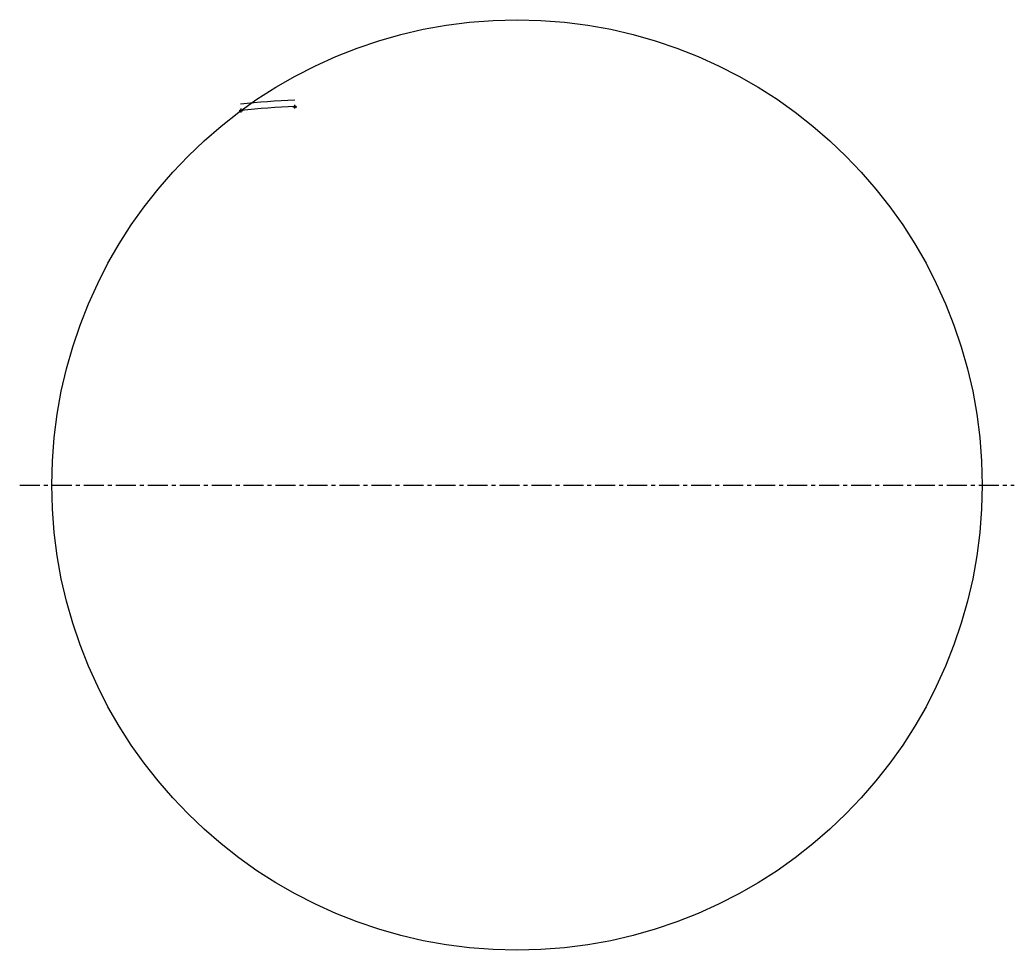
# Model space of a CAD drawing. Header units: millimetres. Extents: x -156 to 156, y -146 to 146.
import ezdxf

# ---------------------------------------------------------------- set-up
doc = ezdxf.new("R2010")
doc.units = ezdxf.units.MM
doc.header["$PDMODE"] = 34
doc.header["$PDSIZE"] = 0.6
doc.linetypes.add('CENTER', pattern=[2, 1.25, -0.25, 0.25, -0.25])

msp = doc.modelspace()

# ---------------------------------------------------------------- linework, layer by layer
at = {"color": 1, "linetype": 'CENTER', "ltscale": 5}
msp.add_line((-155.5, 0), (155.5, 0), dxfattribs=at)
msp.add_circle((0, 0), 145.5)
for radius in [218.3, 216.3]:
    msp.add_arc((-62.25, -97.82), radius, 91.9117, 96.3867)
at = {"color": 6}
for p in [(-69.47, 118.35), (-86.32, 117.13)]:
    msp.add_point(p, dxfattribs=at)

doc.saveas('drawing.dxf')
